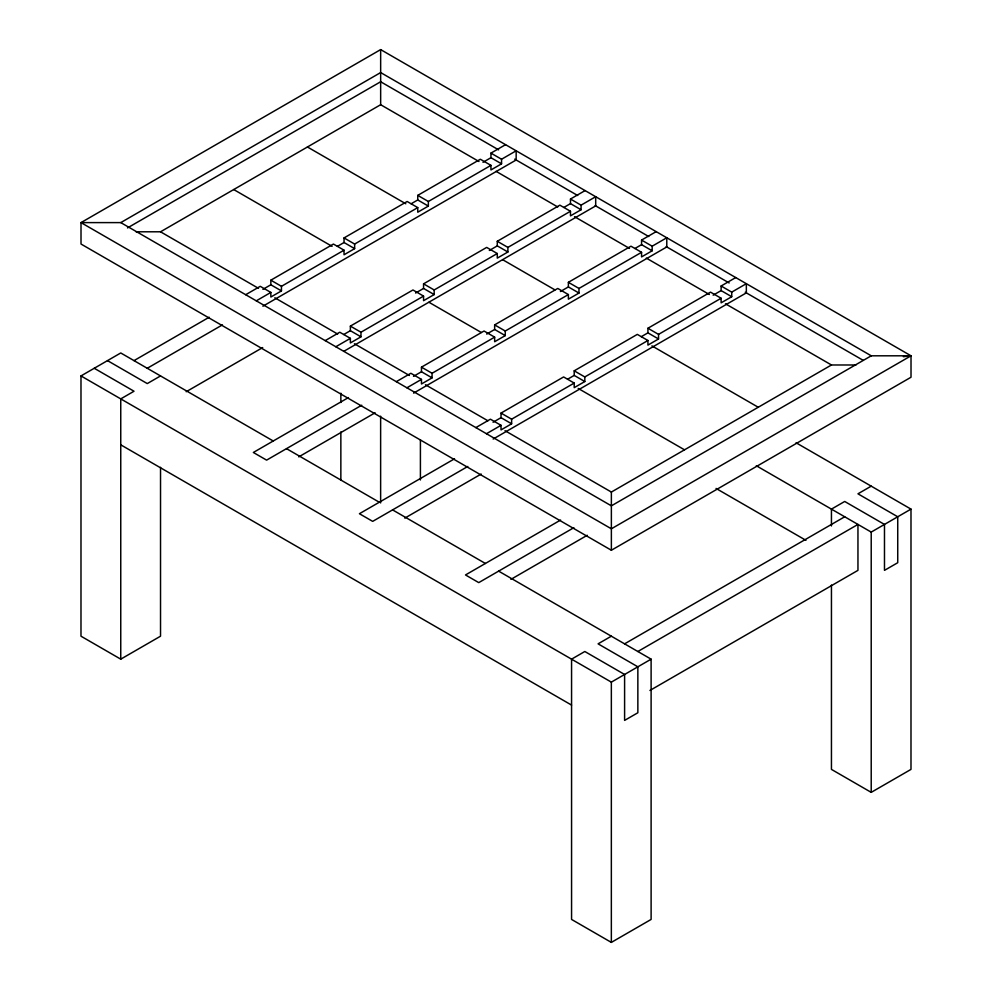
<?xml version="1.0" encoding="UTF-8"?>
<svg xmlns="http://www.w3.org/2000/svg" width="992" height="992" viewBox="0 0 992 992"><rect width="100%" height="100%" fill="white"/><g stroke="black" fill="none" stroke-linecap="round" stroke-linejoin="round"><path stroke-width="1.49" d="M380.655 49.6L81.009 222.605L81.009 244.032L611.37 550.238L911.016 377.233L911.016 355.806L380.655 49.6L380.655 104.718L478.975 161.51M120.788 222.605L380.655 72.565L871.249 355.806L911.016 355.806L611.37 528.798L81.009 222.605L120.788 222.605L611.37 505.833L871.249 355.806M127.484 227.924L380.655 81.753L498.616 149.854M380.655 104.718L160.53 231.806L258.503 288.337M160.53 467.331L160.53 636.194L120.751 659.159L80.984 636.194L80.984 375.931L120.751 352.966L273.234 440.994M245.681 294.711L260.239 286.316L270.841 292.429L270.841 297.03L281.455 290.904L281.455 286.316L270.841 280.19L270.841 284.778L281.455 290.904M270.841 280.19L333.424 244.057L344.038 250.182L344.038 254.77L354.64 248.645L354.64 244.057L417.756 207.613L417.756 212.214L428.358 206.088L428.358 201.488L417.756 195.374L417.756 199.962L428.358 206.088M337.404 246.351L344.038 242.519L344.038 237.931L407.142 201.488L417.756 207.613M417.756 195.374L480.339 159.241L490.941 165.366L490.941 169.954L501.555 163.829L501.555 159.241L516.162 150.796L516.162 159.985L262.905 306.206M482.992 162.304L490.941 157.703L490.941 153.115L505.56 144.671M134.019 360.617L209.176 317.229M262.892 289.366L270.841 284.778M411.122 203.794L417.756 199.962M256.296 300.836L270.841 292.429M281.455 286.316L344.038 250.182M428.358 201.488L490.941 165.366M147.275 368.268L222.431 324.88M160.53 375.931L147.275 383.582L107.496 360.617M186.198 391.728L262.694 347.56M325.215 340.628L339.76 332.221L350.374 338.346L350.374 342.947L360.976 336.821L360.976 332.221L423.559 296.1L423.559 300.688L434.174 294.562L434.174 289.974L423.559 283.848L423.559 288.436L434.174 294.562M343.74 334.527L350.374 330.696L350.374 326.108L412.957 289.974L423.559 296.1M423.559 283.848L486.675 247.405L497.277 253.53L497.277 258.131L507.892 252.005L507.892 247.405L570.474 211.271L570.474 215.872L581.076 209.746L581.076 205.158L595.696 196.714L595.696 205.902L343.852 351.304M489.329 250.468L497.277 245.88L497.277 241.279L559.86 205.158L570.474 211.271M563.84 207.452L570.474 203.62L570.474 199.032L585.082 190.588M415.611 293.037L423.559 288.436M335.817 346.754L350.374 338.346M434.174 289.974L497.277 253.53M348.452 397.569L253.344 452.476L266.612 460.127L361.72 405.22M396.304 381.672L410.862 373.265L421.464 379.39L421.464 383.991L432.066 377.865L432.066 373.265L494.648 337.144L494.648 341.732L505.263 335.606L505.263 331.018L568.379 294.574L568.379 299.175L578.981 293.049L578.981 288.449L641.564 252.315L641.564 256.916L652.166 250.79L652.166 246.202L666.785 237.758L666.785 246.946L413.602 393.117M413.503 376.328L421.464 371.74L421.464 367.152L484.046 331.018L494.648 337.144M486.7 334.081L494.648 329.48L494.648 324.892L557.764 288.449L568.379 294.574M560.418 291.512L568.379 286.924L568.379 282.323L630.962 246.202L641.564 252.315M634.93 248.496L641.564 244.664L641.564 240.076L656.183 231.632M406.906 387.798L421.464 379.39M298.753 456.878L375.112 412.796M475.85 427.602L490.408 419.194L501.022 425.32L501.022 429.92L511.624 423.795L511.624 419.194L574.207 383.073L574.207 387.661L584.809 381.536L584.809 376.948L647.925 340.504L647.925 345.104L658.539 338.979L658.539 334.378L647.925 328.253L647.925 332.853L641.303 336.685M493.061 422.257L501.022 417.669L501.022 413.081L563.605 376.948L574.207 383.073M567.573 379.242L574.207 375.41L574.207 370.822L637.323 334.378L647.925 340.504M647.925 328.253L710.508 292.132L721.122 298.245L721.122 302.845L731.724 296.72L731.724 292.132L746.344 283.687L746.344 292.876L493.16 439.047M713.161 295.194L721.122 290.594L721.122 286.006L735.729 277.562M486.464 433.727L501.022 425.32M658.539 334.378L721.122 298.245M454.534 458.8L359.414 513.72L372.682 521.37L467.79 466.463M404.823 518.122L481.182 474.04M560.604 520.044L465.496 574.951L478.752 582.614L573.86 527.694M505.002 430.689L611.37 492.057L831.47 364.982L855.947 364.982M510.905 579.365L587.252 535.271M611.345 636.194L598.077 643.845L637.856 666.81L637.856 712.752L624.6 720.403L624.6 674.473L584.821 651.508L571.566 659.159L571.566 919.435L611.345 942.4L651.112 919.435L651.112 659.159L498.641 571.132M871.212 486.154L857.956 493.818L897.735 516.782L897.735 562.712L884.48 570.363L884.48 524.433L844.7 501.468L831.445 509.119L831.445 525.958M624.6 643.845L844.7 516.782M637.856 651.508L857.956 524.433L857.956 570.363L649.934 690.457M80.984 375.931L611.345 682.124L651.112 659.159M756.301 465.744L871.212 532.084L910.991 509.119L910.991 769.395L871.212 792.36L831.445 769.395L831.445 585.032M903.365 356.686L911.016 355.806M136.078 231.793L160.555 231.793M514.699 159.142L577.691 195.511M595.126 205.567L648.743 236.53M666.165 246.586L729.157 282.956M745.24 292.243L863.201 360.344M490.941 153.115L501.555 159.241M570.474 199.032L581.076 205.158M641.564 240.076L652.166 246.202M721.122 286.006L731.724 292.132M490.941 157.703L501.555 163.829M570.474 203.62L581.076 209.746M641.564 244.664L652.166 250.79M721.122 290.594L731.724 296.72M496.05 171.331L557.764 206.968M574.517 216.678L629.498 248.409M646.313 258.094L709.367 294.5M725.474 303.788L831.47 364.982M497.277 241.279L507.892 247.405M568.379 282.323L578.981 288.449M497.277 245.88L507.892 252.005M568.379 286.924L578.981 293.049M647.925 332.853L658.539 338.979M307.433 146.99L405.79 203.769M502.671 259.706L554.962 289.9M651.918 345.873L758.248 407.253M796.08 442.779L910.991 509.119M344.038 237.931L354.64 244.057M494.648 324.892L505.263 331.018M574.207 370.822L584.809 376.948M344.038 242.519L354.64 248.645M494.648 329.48L505.263 335.606M574.207 375.41L584.809 381.536M233.715 189.546L332.072 246.338M428.953 302.262L481.244 332.456M578.2 388.43L684.517 449.822M716.05 488.436L805.95 540.33M350.374 326.108L360.976 332.221M421.464 367.152L432.066 373.265M501.022 413.081L511.624 419.194M350.374 330.696L360.976 336.821M421.464 371.74L432.066 377.865M501.022 417.669L511.624 423.795M274.821 297.786L337.664 334.044M354.417 343.753L409.398 375.484M425.444 384.747L487.928 420.794M286.49 448.644L379.304 502.237M392.572 509.888L485.386 563.468M94.24 368.268L134.019 391.232L120.751 398.896L120.751 659.159M120.751 444.825L571.566 705.089M871.212 532.084L871.212 792.36M611.37 492.057L611.37 550.238M611.345 682.124L611.345 942.4M420.41 439.679L420.41 479.967M380.63 416.169L380.63 502.932M340.851 393.204L340.851 402.504M340.851 431.942L340.851 479.967"/></g></svg>
